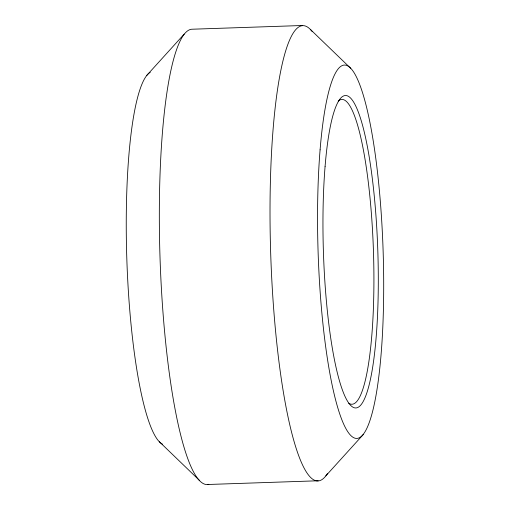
<?xml version="1.0" encoding="UTF-8"?>
<svg xmlns="http://www.w3.org/2000/svg" width="510" height="510" viewBox="0 0 510 510"><rect width="100%" height="100%" fill="white"/><g stroke="black" fill="none" stroke-linecap="round" stroke-linejoin="round"><path stroke-width="0.76" d="M146.65 75.544L184.199 34.106M325.801 475.894L363.349 434.456M302.449 25.5L191.773 29.229A227.772 39.64 88.1 0 0 160.216 263.179A227.772 39.64 88.1 0 0 208.845 484.296M207.551 484.5L318.227 480.771M310.322 29.37L350.657 68.27M159.343 441.73L199.678 480.63M338.226 101.037A152.484 26.539 88.1 0 1 373.416 250.168A152.484 26.539 88.1 0 1 348.7 403.212M327.414 473.631A227.772 39.64 88.1 0 1 270.765 255.72A227.772 39.64 88.1 0 1 312.082 31.41M162.588 444.216A186.794 32.512 88.1 0 1 126.818 258.819A186.794 32.512 88.1 0 1 150.227 72.343M320.089 149.825A186.794 32.512 88.1 0 0 355.005 438.192A186.794 32.512 88.1 0 0 376.915 167.305A186.794 32.512 88.1 0 0 320.089 149.825M325.08 166.47A156.296 27.202 88.1 0 0 354.297 407.758A156.296 27.202 88.1 0 0 372.631 181.095A156.296 27.202 88.1 0 0 325.08 166.47"/></g></svg>
